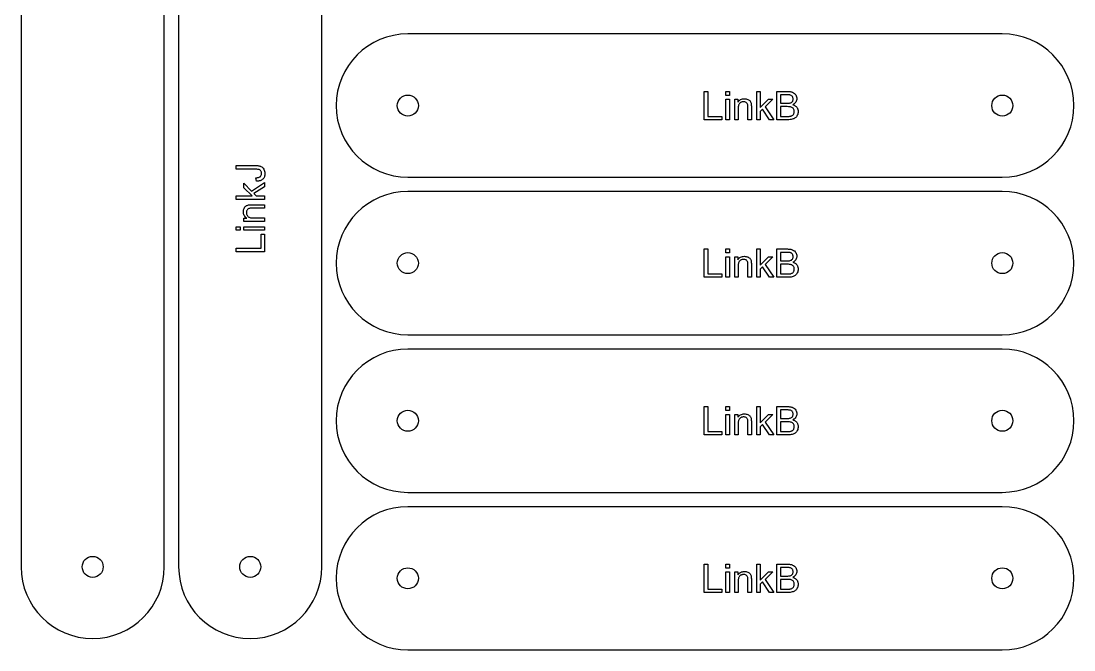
# Model space of a CAD drawing. Header units: millimetres. Extents: x 18 to 1176, y 18 to 1180.
# Drawn here: x 18 to 459, y 414 to 677.4 of the extents above; entities that cross this region are included whole.
import ezdxf

# ---------------------------------------------------------------- set-up
doc = ezdxf.new("R2010")
doc.units = ezdxf.units.MM
doc.layers.add('cut', color=5, linetype='Continuous', true_color=0x0000ff)
doc.layers.add('line engraving', color=1, linetype='Continuous', true_color=0xff0000)

msp = doc.modelspace()

# ---------------------------------------------------------------- linework, layer by layer
at = {"layer": 'cut', "color": 5, "true_color": 0x0000ff}
for points in [[(18, 783.6), (18, 448.8, 1), (78, 448.8), (78, 783.6, 1)], [(84, 748.8), (84, 448.8, 1), (144, 448.8), (144, 748.8, 1)], [(429, 612, 1), (429, 672), (180, 672, 1), (180, 612)], [(429, 546, 1), (429, 606), (180, 606, 1), (180, 546)], [(429, 480, 1), (429, 540), (180, 540, 1), (180, 480)], [(429, 414, 1), (429, 474), (180, 474, 1), (180, 414)]]:
    msp.add_lwpolyline(points, format="xyb", close=True, dxfattribs=at)
for centre in [(180, 642), (429, 642), (180, 576), (429, 576), (180, 510), (429, 510), (48, 448.8), (114, 448.8), (180, 444), (429, 444)]:
    msp.add_circle(centre, 4.4, dxfattribs=at)
at = {"layer": 'line engraving', "color": 1, "true_color": 0xff0000}
for points in [[(304.14, 636.07), (304.14, 647.93), (305.71, 647.93), (305.71, 637.47), (311.55, 637.47), (311.55, 636.07), (304.14, 636.07)], [(313.24, 646.26), (313.24, 647.93), (314.7, 647.93), (314.7, 646.26), (313.24, 646.26)], [(313.24, 636.07), (313.24, 644.66), (314.7, 644.66), (314.7, 636.07), (313.24, 636.07)], [(316.91, 636.07), (316.91, 644.66), (318.22, 644.66), (318.22, 643.44), (318.47, 643.77), (318.75, 644.06), (319.05, 644.3), (319.38, 644.5), (319.73, 644.66), (320.12, 644.77), (320.52, 644.83), (320.96, 644.86), (321.34, 644.84), (321.7, 644.79), (322.05, 644.7), (322.38, 644.58), (322.69, 644.43), (322.95, 644.25), (323.18, 644.06), (323.36, 643.84), (323.51, 643.61), (323.63, 643.35), (323.74, 643.07), (323.81, 642.77), (323.85, 642.53), (323.87, 642.21), (323.89, 641.82), (323.89, 641.35), (323.89, 636.07), (322.44, 636.07), (322.44, 641.3), (322.43, 641.71), (322.39, 642.07), (322.34, 642.38), (322.27, 642.63), (322.17, 642.84), (322.03, 643.02), (321.86, 643.19), (321.66, 643.33), (321.44, 643.45), (321.19, 643.53), (320.93, 643.58), (320.65, 643.59), (320.42, 643.58), (320.2, 643.56), (319.99, 643.51), (319.78, 643.45), (319.59, 643.36), (319.4, 643.26), (319.22, 643.14), (319.04, 643), (318.89, 642.84), (318.75, 642.64), (318.63, 642.41), (318.54, 642.15), (318.46, 641.85), (318.41, 641.52), (318.38, 641.16), (318.37, 640.76), (318.37, 636.07), (316.91, 636.07)], [(326.13, 636.07), (326.13, 647.93), (327.59, 647.93), (327.59, 641.17), (331.04, 644.66), (332.92, 644.66), (329.64, 641.47), (333.25, 636.07), (331.46, 636.07), (328.62, 640.46), (327.59, 639.48), (327.59, 636.07), (326.13, 636.07)], [(334.53, 636.07), (334.53, 647.93), (338.98, 647.93), (339.31, 647.92), (339.63, 647.91), (339.92, 647.88), (340.21, 647.84), (340.47, 647.79), (340.72, 647.73), (340.95, 647.65), (341.16, 647.57), (341.55, 647.37), (341.89, 647.11), (342.19, 646.81), (342.45, 646.46), (342.65, 646.08), (342.8, 645.7), (342.88, 645.3), (342.91, 644.9), (342.89, 644.52), (342.81, 644.16), (342.68, 643.81), (342.5, 643.46), (342.27, 643.14), (341.98, 642.86), (341.64, 642.6), (341.25, 642.38), (341.51, 642.29), (341.76, 642.19), (341.99, 642.08), (342.21, 641.95), (342.4, 641.81), (342.59, 641.66), (342.76, 641.49), (342.91, 641.3), (343.04, 641.11), (343.16, 640.91), (343.26, 640.7), (343.34, 640.48), (343.41, 640.25), (343.45, 640.01), (343.48, 639.76), (343.49, 639.51), (343.46, 639.1), (343.4, 638.7), (343.29, 638.32), (343.13, 637.96), (342.95, 637.62), (342.74, 637.33), (342.51, 637.07), (342.26, 636.86), (341.99, 636.67), (341.68, 636.51), (341.34, 636.38), (340.97, 636.27), (340.55, 636.18), (340.1, 636.12), (339.6, 636.08), (339.05, 636.07), (334.53, 636.07)], [(336.1, 642.95), (338.67, 642.95), (339.15, 642.96), (339.56, 642.98), (339.9, 643.02), (340.16, 643.08), (340.44, 643.19), (340.69, 643.32), (340.89, 643.48), (341.06, 643.67), (341.2, 643.89), (341.29, 644.14), (341.35, 644.41), (341.37, 644.71), (341.35, 645), (341.3, 645.27), (341.21, 645.52), (341.08, 645.75), (340.93, 645.96), (340.74, 646.13), (340.52, 646.26), (340.27, 646.36), (340.13, 646.4), (339.96, 646.44), (339.77, 646.47), (339.56, 646.49), (339.32, 646.51), (339.06, 646.52), (338.78, 646.53), (338.47, 646.53), (336.1, 646.53), (336.1, 642.95)], [(336.1, 637.47), (339.05, 637.47), (339.41, 637.47), (339.7, 637.48), (339.94, 637.5), (340.12, 637.53), (340.38, 637.58), (340.62, 637.66), (340.83, 637.74), (341.03, 637.85), (341.2, 637.98), (341.36, 638.13), (341.5, 638.31), (341.63, 638.51), (341.73, 638.73), (341.8, 638.98), (341.85, 639.23), (341.86, 639.51), (341.84, 639.83), (341.78, 640.13), (341.67, 640.41), (341.52, 640.66), (341.33, 640.89), (341.12, 641.08), (340.86, 641.23), (340.58, 641.35), (340.24, 641.44), (339.84, 641.5), (339.38, 641.53), (338.84, 641.55), (336.1, 641.55), (336.1, 637.47)], [(116.56, 610.37), (116.37, 611.78), (116.7, 611.8), (117, 611.84), (117.27, 611.88), (117.51, 611.94), (117.73, 612.01), (117.93, 612.09), (118.09, 612.19), (118.23, 612.29), (118.45, 612.54), (118.61, 612.83), (118.7, 613.17), (118.73, 613.55), (118.72, 613.83), (118.66, 614.1), (118.58, 614.34), (118.46, 614.57), (118.31, 614.76), (118.14, 614.93), (117.95, 615.06), (117.73, 615.16), (117.46, 615.23), (117.12, 615.28), (116.72, 615.31), (116.24, 615.32), (108.07, 615.32), (108.07, 616.89), (116.15, 616.89), (116.51, 616.88), (116.85, 616.87), (117.17, 616.84), (117.47, 616.8), (117.75, 616.75), (118.01, 616.69), (118.24, 616.61), (118.46, 616.53), (118.84, 616.32), (119.18, 616.06), (119.46, 615.75), (119.7, 615.39), (119.89, 614.98), (120.02, 614.54), (120.11, 614.06), (120.13, 613.56), (120.12, 613.18), (120.08, 612.82), (120.01, 612.49), (119.91, 612.18), (119.78, 611.89), (119.63, 611.63), (119.44, 611.38), (119.23, 611.16), (119, 610.97), (118.73, 610.8), (118.44, 610.66), (118.12, 610.55), (117.77, 610.47), (117.4, 610.41), (116.99, 610.37), (116.56, 610.37)], [(119.93, 602.71), (108.07, 602.71), (108.07, 604.16), (114.83, 604.16), (111.34, 607.61), (111.34, 609.49), (114.53, 606.21), (119.93, 609.83), (119.93, 608.03), (115.54, 605.19), (116.52, 604.16), (119.93, 604.16), (119.93, 602.71)], [(119.93, 593.49), (111.34, 593.49), (111.34, 594.8), (112.56, 594.8), (112.23, 595.05), (111.94, 595.32), (111.7, 595.62), (111.5, 595.95), (111.34, 596.31), (111.23, 596.69), (111.17, 597.1), (111.14, 597.53), (111.16, 597.91), (111.21, 598.28), (111.3, 598.62), (111.42, 598.96), (111.57, 599.26), (111.75, 599.53), (111.94, 599.75), (112.16, 599.93), (112.39, 600.08), (112.65, 600.21), (112.93, 600.31), (113.23, 600.39), (113.47, 600.42), (113.79, 600.45), (114.18, 600.46), (114.65, 600.47), (119.93, 600.47), (119.93, 599.01), (114.7, 599.01), (114.29, 599), (113.93, 598.97), (113.62, 598.91), (113.37, 598.84), (113.16, 598.74), (112.98, 598.6), (112.81, 598.44), (112.67, 598.24), (112.55, 598.01), (112.47, 597.77), (112.42, 597.5), (112.41, 597.22), (112.42, 596.99), (112.44, 596.77), (112.49, 596.56), (112.55, 596.36), (112.64, 596.16), (112.74, 595.97), (112.86, 595.79), (113, 595.62), (113.16, 595.46), (113.36, 595.32), (113.59, 595.21), (113.85, 595.11), (114.15, 595.04), (114.48, 594.98), (114.84, 594.95), (115.24, 594.94), (119.93, 594.94), (119.93, 593.49)], [(109.74, 589.81), (108.07, 589.81), (108.07, 591.27), (109.74, 591.27), (109.74, 589.81)], [(119.93, 589.81), (111.34, 589.81), (111.34, 591.27), (119.93, 591.27), (119.93, 589.81)], [(119.93, 580.71), (108.07, 580.71), (108.07, 582.28), (118.53, 582.28), (118.53, 588.12), (119.93, 588.12), (119.93, 580.71)], [(304.14, 570.07), (304.14, 581.93), (305.71, 581.93), (305.71, 571.47), (311.55, 571.47), (311.55, 570.07), (304.14, 570.07)], [(313.24, 580.26), (313.24, 581.93), (314.7, 581.93), (314.7, 580.26), (313.24, 580.26)], [(313.24, 570.07), (313.24, 578.66), (314.7, 578.66), (314.7, 570.07), (313.24, 570.07)], [(316.91, 570.07), (316.91, 578.66), (318.22, 578.66), (318.22, 577.44), (318.47, 577.77), (318.75, 578.06), (319.05, 578.3), (319.38, 578.5), (319.73, 578.66), (320.12, 578.77), (320.52, 578.83), (320.96, 578.86), (321.34, 578.84), (321.7, 578.79), (322.05, 578.7), (322.38, 578.58), (322.69, 578.43), (322.95, 578.25), (323.18, 578.06), (323.36, 577.84), (323.51, 577.61), (323.63, 577.35), (323.74, 577.07), (323.81, 576.77), (323.85, 576.53), (323.87, 576.21), (323.89, 575.82), (323.89, 575.35), (323.89, 570.07), (322.44, 570.07), (322.44, 575.3), (322.43, 575.71), (322.39, 576.07), (322.34, 576.38), (322.27, 576.63), (322.17, 576.84), (322.03, 577.02), (321.86, 577.19), (321.66, 577.33), (321.44, 577.45), (321.19, 577.53), (320.93, 577.58), (320.65, 577.59), (320.42, 577.58), (320.2, 577.56), (319.99, 577.51), (319.78, 577.45), (319.59, 577.36), (319.4, 577.26), (319.22, 577.14), (319.04, 577), (318.89, 576.84), (318.75, 576.64), (318.63, 576.41), (318.54, 576.15), (318.46, 575.85), (318.41, 575.52), (318.38, 575.16), (318.37, 574.76), (318.37, 570.07), (316.91, 570.07)], [(326.13, 570.07), (326.13, 581.93), (327.59, 581.93), (327.59, 575.17), (331.04, 578.66), (332.92, 578.66), (329.64, 575.47), (333.25, 570.07), (331.46, 570.07), (328.62, 574.46), (327.59, 573.48), (327.59, 570.07), (326.13, 570.07)], [(334.53, 570.07), (334.53, 581.93), (338.98, 581.93), (339.31, 581.92), (339.63, 581.91), (339.92, 581.88), (340.21, 581.84), (340.47, 581.79), (340.72, 581.73), (340.95, 581.65), (341.16, 581.57), (341.55, 581.37), (341.89, 581.11), (342.19, 580.81), (342.45, 580.46), (342.65, 580.08), (342.8, 579.7), (342.88, 579.3), (342.91, 578.9), (342.89, 578.52), (342.81, 578.16), (342.68, 577.81), (342.5, 577.46), (342.27, 577.14), (341.98, 576.86), (341.64, 576.6), (341.25, 576.38), (341.51, 576.29), (341.76, 576.19), (341.99, 576.08), (342.21, 575.95), (342.4, 575.81), (342.59, 575.66), (342.76, 575.49), (342.91, 575.3), (343.04, 575.11), (343.16, 574.91), (343.26, 574.7), (343.34, 574.48), (343.41, 574.25), (343.45, 574.01), (343.48, 573.76), (343.49, 573.51), (343.46, 573.1), (343.4, 572.7), (343.29, 572.32), (343.13, 571.96), (342.95, 571.62), (342.74, 571.33), (342.51, 571.07), (342.26, 570.86), (341.99, 570.67), (341.68, 570.51), (341.34, 570.38), (340.97, 570.27), (340.55, 570.18), (340.1, 570.12), (339.6, 570.08), (339.05, 570.07), (334.53, 570.07)], [(336.1, 576.95), (338.67, 576.95), (339.15, 576.96), (339.56, 576.98), (339.9, 577.02), (340.16, 577.08), (340.44, 577.19), (340.69, 577.32), (340.89, 577.48), (341.06, 577.67), (341.2, 577.89), (341.29, 578.14), (341.35, 578.41), (341.37, 578.71), (341.35, 579), (341.3, 579.27), (341.21, 579.52), (341.08, 579.75), (340.93, 579.96), (340.74, 580.13), (340.52, 580.26), (340.27, 580.36), (340.13, 580.4), (339.96, 580.44), (339.77, 580.47), (339.56, 580.49), (339.32, 580.51), (339.06, 580.52), (338.78, 580.53), (338.47, 580.53), (336.1, 580.53), (336.1, 576.95)], [(336.1, 571.47), (339.05, 571.47), (339.41, 571.47), (339.7, 571.48), (339.94, 571.5), (340.12, 571.53), (340.38, 571.58), (340.62, 571.66), (340.83, 571.74), (341.03, 571.85), (341.2, 571.98), (341.36, 572.13), (341.5, 572.31), (341.63, 572.51), (341.73, 572.73), (341.8, 572.98), (341.85, 573.23), (341.86, 573.51), (341.84, 573.83), (341.78, 574.13), (341.67, 574.41), (341.52, 574.66), (341.33, 574.89), (341.12, 575.08), (340.86, 575.23), (340.58, 575.35), (340.24, 575.44), (339.84, 575.5), (339.38, 575.53), (338.84, 575.55), (336.1, 575.55), (336.1, 571.47)], [(304.14, 504.07), (304.14, 515.93), (305.71, 515.93), (305.71, 505.47), (311.55, 505.47), (311.55, 504.07), (304.14, 504.07)], [(313.24, 514.26), (313.24, 515.93), (314.7, 515.93), (314.7, 514.26), (313.24, 514.26)], [(313.24, 504.07), (313.24, 512.66), (314.7, 512.66), (314.7, 504.07), (313.24, 504.07)], [(316.91, 504.07), (316.91, 512.66), (318.22, 512.66), (318.22, 511.44), (318.47, 511.77), (318.75, 512.06), (319.05, 512.3), (319.38, 512.5), (319.73, 512.66), (320.12, 512.77), (320.52, 512.83), (320.96, 512.86), (321.34, 512.84), (321.7, 512.79), (322.05, 512.7), (322.38, 512.58), (322.69, 512.43), (322.95, 512.25), (323.18, 512.06), (323.36, 511.84), (323.51, 511.61), (323.63, 511.35), (323.74, 511.07), (323.81, 510.77), (323.85, 510.53), (323.87, 510.21), (323.89, 509.82), (323.89, 509.35), (323.89, 504.07), (322.44, 504.07), (322.44, 509.3), (322.43, 509.71), (322.39, 510.07), (322.34, 510.38), (322.27, 510.63), (322.17, 510.84), (322.03, 511.02), (321.86, 511.19), (321.66, 511.33), (321.44, 511.45), (321.19, 511.53), (320.93, 511.58), (320.65, 511.59), (320.42, 511.58), (320.2, 511.56), (319.99, 511.51), (319.78, 511.45), (319.59, 511.36), (319.4, 511.26), (319.22, 511.14), (319.04, 511), (318.89, 510.84), (318.75, 510.64), (318.63, 510.41), (318.54, 510.15), (318.46, 509.85), (318.41, 509.52), (318.38, 509.16), (318.37, 508.76), (318.37, 504.07), (316.91, 504.07)], [(326.13, 504.07), (326.13, 515.93), (327.59, 515.93), (327.59, 509.17), (331.04, 512.66), (332.92, 512.66), (329.64, 509.47), (333.25, 504.07), (331.46, 504.07), (328.62, 508.46), (327.59, 507.48), (327.59, 504.07), (326.13, 504.07)], [(334.53, 504.07), (334.53, 515.93), (338.98, 515.93), (339.31, 515.92), (339.63, 515.91), (339.92, 515.88), (340.21, 515.84), (340.47, 515.79), (340.72, 515.73), (340.95, 515.65), (341.16, 515.57), (341.55, 515.37), (341.89, 515.11), (342.19, 514.81), (342.45, 514.46), (342.65, 514.08), (342.8, 513.7), (342.88, 513.3), (342.91, 512.9), (342.89, 512.52), (342.81, 512.16), (342.68, 511.81), (342.5, 511.46), (342.27, 511.14), (341.98, 510.86), (341.64, 510.6), (341.25, 510.38), (341.51, 510.29), (341.76, 510.19), (341.99, 510.08), (342.21, 509.95), (342.4, 509.81), (342.59, 509.66), (342.76, 509.49), (342.91, 509.3), (343.04, 509.11), (343.16, 508.91), (343.26, 508.7), (343.34, 508.48), (343.41, 508.25), (343.45, 508.01), (343.48, 507.76), (343.49, 507.51), (343.46, 507.1), (343.4, 506.7), (343.29, 506.32), (343.13, 505.96), (342.95, 505.62), (342.74, 505.33), (342.51, 505.07), (342.26, 504.86), (341.99, 504.67), (341.68, 504.51), (341.34, 504.38), (340.97, 504.27), (340.55, 504.18), (340.1, 504.12), (339.6, 504.08), (339.05, 504.07), (334.53, 504.07)], [(336.1, 510.95), (338.67, 510.95), (339.15, 510.96), (339.56, 510.98), (339.9, 511.02), (340.16, 511.08), (340.44, 511.19), (340.69, 511.32), (340.89, 511.48), (341.06, 511.67), (341.2, 511.89), (341.29, 512.14), (341.35, 512.41), (341.37, 512.71), (341.35, 513), (341.3, 513.27), (341.21, 513.52), (341.08, 513.75), (340.93, 513.96), (340.74, 514.13), (340.52, 514.26), (340.27, 514.36), (340.13, 514.4), (339.96, 514.44), (339.77, 514.47), (339.56, 514.49), (339.32, 514.51), (339.06, 514.52), (338.78, 514.53), (338.47, 514.53), (336.1, 514.53), (336.1, 510.95)], [(336.1, 505.47), (339.05, 505.47), (339.41, 505.47), (339.7, 505.48), (339.94, 505.5), (340.12, 505.53), (340.38, 505.58), (340.62, 505.66), (340.83, 505.74), (341.03, 505.85), (341.2, 505.98), (341.36, 506.13), (341.5, 506.31), (341.63, 506.51), (341.73, 506.73), (341.8, 506.98), (341.85, 507.23), (341.86, 507.51), (341.84, 507.83), (341.78, 508.13), (341.67, 508.41), (341.52, 508.66), (341.33, 508.89), (341.12, 509.08), (340.86, 509.23), (340.58, 509.35), (340.24, 509.44), (339.84, 509.5), (339.38, 509.53), (338.84, 509.55), (336.1, 509.55), (336.1, 505.47)], [(304.14, 438.07), (304.14, 449.93), (305.71, 449.93), (305.71, 439.47), (311.55, 439.47), (311.55, 438.07), (304.14, 438.07)], [(313.24, 448.26), (313.24, 449.93), (314.7, 449.93), (314.7, 448.26), (313.24, 448.26)], [(326.13, 438.07), (326.13, 449.93), (327.59, 449.93), (327.59, 443.17), (331.04, 446.66), (332.92, 446.66), (329.64, 443.47), (333.25, 438.07), (331.46, 438.07), (328.62, 442.46), (327.59, 441.48), (327.59, 438.07), (326.13, 438.07)], [(334.53, 438.07), (334.53, 449.93), (338.98, 449.93), (339.31, 449.92), (339.63, 449.91), (339.92, 449.88), (340.21, 449.84), (340.47, 449.79), (340.72, 449.73), (340.95, 449.65), (341.16, 449.57), (341.55, 449.37), (341.89, 449.11), (342.19, 448.81), (342.45, 448.46), (342.65, 448.08), (342.8, 447.7), (342.88, 447.3), (342.91, 446.9), (342.89, 446.52), (342.81, 446.16), (342.68, 445.81), (342.5, 445.46), (342.27, 445.14), (341.98, 444.86), (341.64, 444.6), (341.25, 444.38), (341.51, 444.29), (341.76, 444.19), (341.99, 444.08), (342.21, 443.95), (342.4, 443.81), (342.59, 443.66), (342.76, 443.49), (342.91, 443.3), (343.04, 443.11), (343.16, 442.91), (343.26, 442.7), (343.34, 442.48), (343.41, 442.25), (343.45, 442.01), (343.48, 441.76), (343.49, 441.51), (343.46, 441.1), (343.4, 440.7), (343.29, 440.32), (343.13, 439.96), (342.95, 439.62), (342.74, 439.33), (342.51, 439.07), (342.26, 438.86), (341.99, 438.67), (341.68, 438.51), (341.34, 438.38), (340.97, 438.27), (340.55, 438.18), (340.1, 438.12), (339.6, 438.08), (339.05, 438.07), (334.53, 438.07)], [(313.24, 438.07), (313.24, 446.66), (314.7, 446.66), (314.7, 438.07), (313.24, 438.07)], [(316.91, 438.07), (316.91, 446.66), (318.22, 446.66), (318.22, 445.44), (318.47, 445.77), (318.75, 446.06), (319.05, 446.3), (319.38, 446.5), (319.73, 446.66), (320.12, 446.77), (320.52, 446.83), (320.96, 446.86), (321.34, 446.84), (321.7, 446.79), (322.05, 446.7), (322.38, 446.58), (322.69, 446.43), (322.95, 446.25), (323.18, 446.06), (323.36, 445.84), (323.51, 445.61), (323.63, 445.35), (323.74, 445.07), (323.81, 444.77), (323.85, 444.53), (323.87, 444.21), (323.89, 443.82), (323.89, 443.35), (323.89, 438.07), (322.44, 438.07), (322.44, 443.3), (322.43, 443.71), (322.39, 444.07), (322.34, 444.38), (322.27, 444.63), (322.17, 444.84), (322.03, 445.02), (321.86, 445.19), (321.66, 445.33), (321.44, 445.45), (321.19, 445.53), (320.93, 445.58), (320.65, 445.59), (320.42, 445.58), (320.2, 445.56), (319.99, 445.51), (319.78, 445.45), (319.59, 445.36), (319.4, 445.26), (319.22, 445.14), (319.04, 445), (318.89, 444.84), (318.75, 444.64), (318.63, 444.41), (318.54, 444.15), (318.46, 443.85), (318.41, 443.52), (318.38, 443.16), (318.37, 442.76), (318.37, 438.07), (316.91, 438.07)], [(336.1, 444.95), (338.67, 444.95), (339.15, 444.96), (339.56, 444.98), (339.9, 445.02), (340.16, 445.08), (340.44, 445.19), (340.69, 445.32), (340.89, 445.48), (341.06, 445.67), (341.2, 445.89), (341.29, 446.14), (341.35, 446.41), (341.37, 446.71), (341.35, 447), (341.3, 447.27), (341.21, 447.52), (341.08, 447.75), (340.93, 447.96), (340.74, 448.13), (340.52, 448.26), (340.27, 448.36), (340.13, 448.4), (339.96, 448.44), (339.77, 448.47), (339.56, 448.49), (339.32, 448.51), (339.06, 448.52), (338.78, 448.53), (338.47, 448.53), (336.1, 448.53), (336.1, 444.95)], [(336.1, 439.47), (339.05, 439.47), (339.41, 439.47), (339.7, 439.48), (339.94, 439.5), (340.12, 439.53), (340.38, 439.58), (340.62, 439.66), (340.83, 439.74), (341.03, 439.85), (341.2, 439.98), (341.36, 440.13), (341.5, 440.31), (341.63, 440.51), (341.73, 440.73), (341.8, 440.98), (341.85, 441.23), (341.86, 441.51), (341.84, 441.83), (341.78, 442.13), (341.67, 442.41), (341.52, 442.66), (341.33, 442.89), (341.12, 443.08), (340.86, 443.23), (340.58, 443.35), (340.24, 443.44), (339.84, 443.5), (339.38, 443.53), (338.84, 443.55), (336.1, 443.55), (336.1, 439.47)]]:
    msp.add_lwpolyline(points, dxfattribs=at)

doc.saveas('drawing.dxf')
